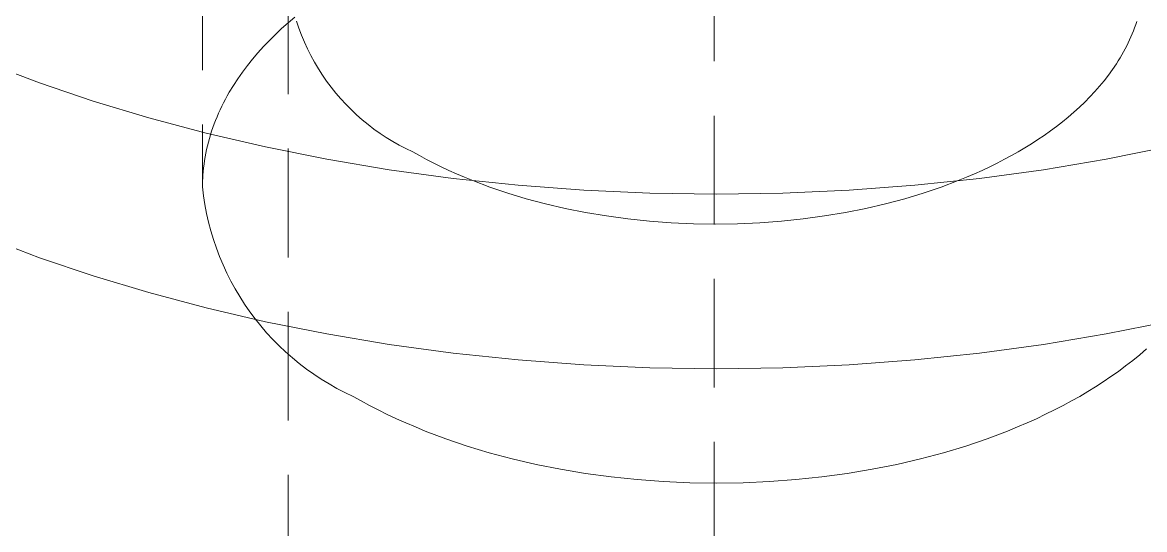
# Model space of a CAD drawing. Header units: millimetres. Extents: x -124 to 15640, y 659 to 4121.
# Drawn here: x 4086.29 to 4099.39, y 2268.65 to 2274.57 of the extents above; entities that cross this region are included whole.
import ezdxf

# ---------------------------------------------------------------- set-up
doc = ezdxf.new("R2010")
doc.units = ezdxf.units.MM
doc.linetypes.add('HIDDEN', pattern=[1.905, 1.27, -0.635])
doc.layers.add('ZANO_R_przerywana', color=7, linetype='HIDDEN', lineweight=0)

msp = doc.modelspace()

# ---------------------------------------------------------------- linework, layer by layer
at = {"layer": 'ZANO_R_przerywana'}
for p, q in [((4094.368, 2427.79), (4094.368, 1774.592)), ((4089.393, 2168.96), (4089.393, 2281.173)), ((4088.393, 2279.097), (4088.393, 2272.655)), ((4089.392, 2274.569), (4089.316, 2274.502)), ((4089.469, 2274.635), (4089.392, 2274.569)), ((4089.489, 2274.59), (4089.517, 2274.507)), ((4099.276, 2274.513), (4099.289, 2274.55)), ((4099.289, 2274.55), (4099.301, 2274.586)), ((4089.244, 2274.433), (4089.173, 2274.363)), ((4089.316, 2274.502), (4089.244, 2274.433)), ((4089.517, 2274.507), (4089.548, 2274.425)), ((4089.548, 2274.425), (4089.582, 2274.344)), ((4099.218, 2274.37), (4099.233, 2274.405)), ((4099.233, 2274.405), (4099.249, 2274.441)), ((4099.249, 2274.441), (4099.263, 2274.477)), ((4099.263, 2274.477), (4099.276, 2274.513)), ((4089.105, 2274.292), (4089.039, 2274.219)), ((4089.173, 2274.363), (4089.105, 2274.292)), ((4089.582, 2274.344), (4089.619, 2274.265)), ((4089.619, 2274.265), (4089.658, 2274.186)), ((4099.147, 2274.229), (4099.166, 2274.264)), ((4099.166, 2274.264), (4099.184, 2274.299)), ((4099.184, 2274.299), (4099.201, 2274.334)), ((4099.201, 2274.334), (4099.218, 2274.37)), ((4088.976, 2274.145), (4088.916, 2274.07)), ((4089.039, 2274.219), (4088.976, 2274.145)), ((4089.658, 2274.186), (4089.7, 2274.11)), ((4099.065, 2274.092), (4099.086, 2274.126)), ((4099.086, 2274.126), (4099.107, 2274.16)), ((4099.107, 2274.16), (4099.127, 2274.194)), ((4099.127, 2274.194), (4099.147, 2274.229)), ((4086.491, 2273.867), (4085.894, 2274.092)), ((4088.859, 2273.994), (4088.804, 2273.916)), ((4088.916, 2274.07), (4088.859, 2273.994)), ((4089.7, 2274.11), (4089.745, 2274.034)), ((4089.745, 2274.034), (4089.792, 2273.96)), ((4098.971, 2273.958), (4099.019, 2274.025)), ((4099.019, 2274.025), (4099.065, 2274.092)), ((4087.115, 2273.656), (4086.491, 2273.867)), ((4088.804, 2273.916), (4088.753, 2273.837)), ((4089.792, 2273.96), (4089.842, 2273.888)), ((4089.842, 2273.888), (4089.894, 2273.818)), ((4098.868, 2273.829), (4098.921, 2273.893)), ((4098.921, 2273.893), (4098.971, 2273.958)), ((4088.705, 2273.758), (4088.682, 2273.718)), ((4088.753, 2273.837), (4088.705, 2273.758)), ((4089.894, 2273.818), (4089.949, 2273.749)), ((4089.949, 2273.749), (4090.006, 2273.683)), ((4098.754, 2273.704), (4098.812, 2273.766)), ((4098.812, 2273.766), (4098.868, 2273.829)), ((4087.764, 2273.46), (4087.115, 2273.656)), ((4088.638, 2273.636), (4088.618, 2273.595)), ((4088.66, 2273.677), (4088.638, 2273.636)), ((4088.682, 2273.718), (4088.66, 2273.677)), ((4090.006, 2273.683), (4090.066, 2273.618)), ((4090.066, 2273.618), (4090.127, 2273.556)), ((4098.632, 2273.584), (4098.694, 2273.643)), ((4098.694, 2273.643), (4098.754, 2273.704)), ((4088.562, 2273.471), (4088.545, 2273.43)), ((4088.58, 2273.513), (4088.562, 2273.471)), ((4088.598, 2273.554), (4088.58, 2273.513)), ((4088.618, 2273.595), (4088.598, 2273.554)), ((4090.127, 2273.556), (4090.191, 2273.496)), ((4090.191, 2273.496), (4090.257, 2273.438)), ((4098.435, 2273.414), (4098.502, 2273.469)), ((4098.502, 2273.469), (4098.568, 2273.526)), ((4098.568, 2273.526), (4098.632, 2273.584)), ((4088.436, 2273.28), (4087.764, 2273.46)), ((4088.513, 2273.346), (4088.499, 2273.304)), ((4088.528, 2273.388), (4088.513, 2273.346)), ((4088.545, 2273.43), (4088.528, 2273.388)), ((4090.257, 2273.438), (4090.325, 2273.382)), ((4090.325, 2273.382), (4090.394, 2273.329)), ((4098.294, 2273.307), (4098.365, 2273.359)), ((4098.365, 2273.359), (4098.435, 2273.414)), ((4089.13, 2273.119), (4088.436, 2273.28)), ((4088.473, 2273.219), (4088.461, 2273.176)), ((4088.485, 2273.261), (4088.473, 2273.219)), ((4088.499, 2273.304), (4088.485, 2273.261)), ((4090.394, 2273.329), (4090.466, 2273.278)), ((4090.466, 2273.278), (4090.539, 2273.23)), ((4090.539, 2273.23), (4090.614, 2273.184)), ((4098.072, 2273.157), (4098.147, 2273.205)), ((4098.147, 2273.205), (4098.221, 2273.255)), ((4098.221, 2273.255), (4098.294, 2273.307)), ((4088.44, 2273.09), (4088.431, 2273.047)), ((4088.45, 2273.133), (4088.44, 2273.09)), ((4088.461, 2273.176), (4088.45, 2273.133)), ((4089.843, 2272.976), (4089.13, 2273.119)), ((4090.614, 2273.184), (4090.69, 2273.141)), ((4090.69, 2273.141), (4090.768, 2273.101)), ((4090.768, 2273.101), (4090.847, 2273.063)), ((4097.918, 2273.064), (4097.996, 2273.109)), ((4097.996, 2273.109), (4098.072, 2273.157)), ((4099.657, 2273.119), (4098.944, 2272.976)), ((4088.416, 2272.961), (4088.41, 2272.918)), ((4088.423, 2273.004), (4088.416, 2272.961)), ((4088.431, 2273.047), (4088.423, 2273.004)), ((4090.574, 2272.853), (4089.843, 2272.976)), ((4090.847, 2273.063), (4090.926, 2273.018)), ((4090.926, 2273.018), (4091.008, 2272.974)), ((4091.008, 2272.974), (4091.092, 2272.931)), ((4097.673, 2272.931), (4097.757, 2272.975)), ((4097.757, 2272.975), (4097.839, 2273.019)), ((4097.839, 2273.019), (4097.918, 2273.064)), ((4098.944, 2272.976), (4098.213, 2272.854)), ((4088.401, 2272.831), (4088.397, 2272.788)), ((4088.405, 2272.875), (4088.401, 2272.831)), ((4088.41, 2272.918), (4088.405, 2272.875)), ((4091.32, 2272.752), (4090.574, 2272.853)), ((4091.092, 2272.931), (4091.179, 2272.888)), ((4091.179, 2272.888), (4091.268, 2272.846)), ((4091.268, 2272.846), (4091.36, 2272.805)), ((4097.406, 2272.805), (4097.497, 2272.846)), ((4098.213, 2272.854), (4097.467, 2272.752)), ((4097.497, 2272.846), (4097.586, 2272.888)), ((4097.586, 2272.888), (4097.673, 2272.931)), ((4088.397, 2272.788), (4088.395, 2272.745)), ((4092.078, 2272.672), (4091.32, 2272.752)), ((4091.36, 2272.805), (4091.453, 2272.765)), ((4091.453, 2272.765), (4091.549, 2272.726)), ((4091.549, 2272.726), (4091.749, 2272.651)), ((4097.467, 2272.752), (4096.71, 2272.672)), ((4097.017, 2272.651), (4097.216, 2272.726)), ((4097.216, 2272.726), (4097.312, 2272.765)), ((4097.312, 2272.765), (4097.406, 2272.805)), ((4088.393, 2272.655), (4088.405, 2272.55)), ((4088.405, 2272.55), (4088.421, 2272.447)), ((4091.749, 2272.651), (4091.956, 2272.58)), ((4091.956, 2272.58), (4092.173, 2272.515)), ((4092.844, 2272.614), (4092.078, 2272.672)), ((4093.617, 2272.58), (4092.844, 2272.614)), ((4094.394, 2272.568), (4093.617, 2272.58)), ((4095.17, 2272.58), (4094.394, 2272.568)), ((4095.943, 2272.614), (4095.17, 2272.58)), ((4096.71, 2272.672), (4095.943, 2272.614)), ((4096.593, 2272.515), (4096.809, 2272.581)), ((4096.809, 2272.581), (4097.017, 2272.651)), ((4088.421, 2272.447), (4088.441, 2272.343)), ((4092.173, 2272.515), (4092.397, 2272.455)), ((4092.397, 2272.455), (4092.628, 2272.401)), ((4096.137, 2272.402), (4096.369, 2272.455)), ((4096.369, 2272.455), (4096.593, 2272.515)), ((4088.441, 2272.343), (4088.464, 2272.241)), ((4092.628, 2272.401), (4092.866, 2272.354)), ((4092.866, 2272.354), (4093.11, 2272.313)), ((4093.11, 2272.313), (4093.358, 2272.279)), ((4095.407, 2272.279), (4095.656, 2272.313)), ((4095.656, 2272.313), (4095.899, 2272.354)), ((4095.899, 2272.354), (4096.137, 2272.402)), ((4088.464, 2272.241), (4088.491, 2272.139)), ((4093.358, 2272.279), (4093.611, 2272.252)), ((4093.611, 2272.252), (4093.866, 2272.233)), ((4093.866, 2272.233), (4094.124, 2272.222)), ((4094.124, 2272.222), (4094.383, 2272.218)), ((4094.383, 2272.218), (4094.641, 2272.222)), ((4094.641, 2272.222), (4094.899, 2272.233)), ((4094.899, 2272.233), (4095.155, 2272.253)), ((4095.155, 2272.253), (4095.407, 2272.279)), ((4085.894, 2272.051), (4086.491, 2271.826)), ((4088.491, 2272.139), (4088.521, 2272.038)), ((4088.521, 2272.038), (4088.555, 2271.938)), ((4088.555, 2271.938), (4088.592, 2271.84)), ((4086.491, 2271.826), (4087.115, 2271.615)), ((4088.592, 2271.84), (4088.632, 2271.743)), ((4088.632, 2271.743), (4088.676, 2271.647)), ((4088.676, 2271.647), (4088.724, 2271.553)), ((4087.115, 2271.615), (4087.764, 2271.419)), ((4088.724, 2271.553), (4088.774, 2271.461)), ((4087.764, 2271.419), (4088.436, 2271.239)), ((4088.774, 2271.461), (4088.828, 2271.371)), ((4088.828, 2271.371), (4088.884, 2271.282)), ((4088.436, 2271.239), (4089.13, 2271.077)), ((4088.884, 2271.282), (4088.944, 2271.195)), ((4088.944, 2271.195), (4089.007, 2271.111)), ((4089.007, 2271.111), (4089.073, 2271.029)), ((4089.073, 2271.029), (4089.141, 2270.949)), ((4089.13, 2271.077), (4089.843, 2270.935)), ((4098.944, 2270.935), (4099.657, 2271.078)), ((4089.141, 2270.949), (4089.213, 2270.872)), ((4089.213, 2270.872), (4089.287, 2270.797)), ((4089.843, 2270.935), (4090.574, 2270.812)), ((4098.213, 2270.812), (4098.944, 2270.935)), ((4089.287, 2270.797), (4089.363, 2270.725)), ((4089.363, 2270.725), (4089.442, 2270.655)), ((4090.574, 2270.812), (4091.32, 2270.711)), ((4097.467, 2270.711), (4098.213, 2270.812)), ((4099.337, 2270.692), (4099.416, 2270.761)), ((4089.442, 2270.655), (4089.523, 2270.588)), ((4089.523, 2270.588), (4089.607, 2270.524)), ((4091.32, 2270.711), (4092.078, 2270.631)), ((4092.078, 2270.631), (4092.844, 2270.573)), ((4095.943, 2270.573), (4096.71, 2270.631)), ((4096.71, 2270.631), (4097.467, 2270.711)), ((4099.172, 2270.561), (4099.255, 2270.626)), ((4099.255, 2270.626), (4099.337, 2270.692)), ((4089.607, 2270.524), (4089.693, 2270.464)), ((4089.693, 2270.464), (4089.78, 2270.406)), ((4092.844, 2270.573), (4093.617, 2270.538)), ((4093.617, 2270.538), (4094.394, 2270.527)), ((4094.394, 2270.527), (4095.17, 2270.539)), ((4095.17, 2270.539), (4095.943, 2270.573)), ((4099, 2270.436), (4099.087, 2270.498)), ((4099.087, 2270.498), (4099.172, 2270.561)), ((4089.78, 2270.406), (4089.87, 2270.351)), ((4089.87, 2270.351), (4089.962, 2270.299)), ((4098.821, 2270.317), (4098.911, 2270.376)), ((4098.911, 2270.376), (4099, 2270.436)), ((4089.962, 2270.299), (4090.055, 2270.251)), ((4090.055, 2270.251), (4090.15, 2270.206)), ((4090.15, 2270.206), (4090.246, 2270.152)), ((4098.54, 2270.152), (4098.636, 2270.206)), ((4098.636, 2270.206), (4098.729, 2270.261)), ((4098.729, 2270.261), (4098.821, 2270.317)), ((4090.246, 2270.152), (4090.344, 2270.099)), ((4090.344, 2270.099), (4090.445, 2270.047)), ((4098.341, 2270.047), (4098.442, 2270.099)), ((4098.442, 2270.099), (4098.54, 2270.152)), ((4090.445, 2270.047), (4090.549, 2269.995)), ((4090.549, 2269.995), (4090.656, 2269.945)), ((4090.656, 2269.945), (4090.765, 2269.896)), ((4098.021, 2269.896), (4098.13, 2269.945)), ((4098.13, 2269.945), (4098.237, 2269.996)), ((4098.237, 2269.996), (4098.341, 2270.047)), ((4090.765, 2269.896), (4090.878, 2269.848)), ((4090.878, 2269.848), (4090.993, 2269.801)), ((4090.993, 2269.801), (4091.232, 2269.711)), ((4097.554, 2269.711), (4097.793, 2269.801)), ((4097.793, 2269.801), (4097.908, 2269.848)), ((4097.908, 2269.848), (4098.021, 2269.896)), ((4091.232, 2269.711), (4091.482, 2269.626)), ((4097.305, 2269.626), (4097.554, 2269.711)), ((4091.482, 2269.626), (4091.741, 2269.548)), ((4091.741, 2269.548), (4092.01, 2269.476)), ((4096.776, 2269.476), (4097.045, 2269.548)), ((4097.045, 2269.548), (4097.305, 2269.626)), ((4092.01, 2269.476), (4092.288, 2269.411)), ((4092.288, 2269.411), (4092.573, 2269.354)), ((4096.213, 2269.354), (4096.499, 2269.411)), ((4096.499, 2269.411), (4096.776, 2269.476)), ((4092.573, 2269.354), (4092.865, 2269.305)), ((4092.865, 2269.305), (4093.164, 2269.265)), ((4095.623, 2269.265), (4095.921, 2269.305)), ((4095.921, 2269.305), (4096.213, 2269.354)), ((4093.164, 2269.265), (4093.467, 2269.233)), ((4093.467, 2269.233), (4093.773, 2269.21)), ((4093.773, 2269.21), (4094.083, 2269.196)), ((4094.083, 2269.196), (4094.393, 2269.191)), ((4094.393, 2269.191), (4094.704, 2269.196)), ((4094.704, 2269.196), (4095.013, 2269.21)), ((4095.013, 2269.21), (4095.319, 2269.233)), ((4095.319, 2269.233), (4095.623, 2269.265))]:
    msp.add_line(p, q, dxfattribs=at)

doc.saveas('drawing.dxf')
